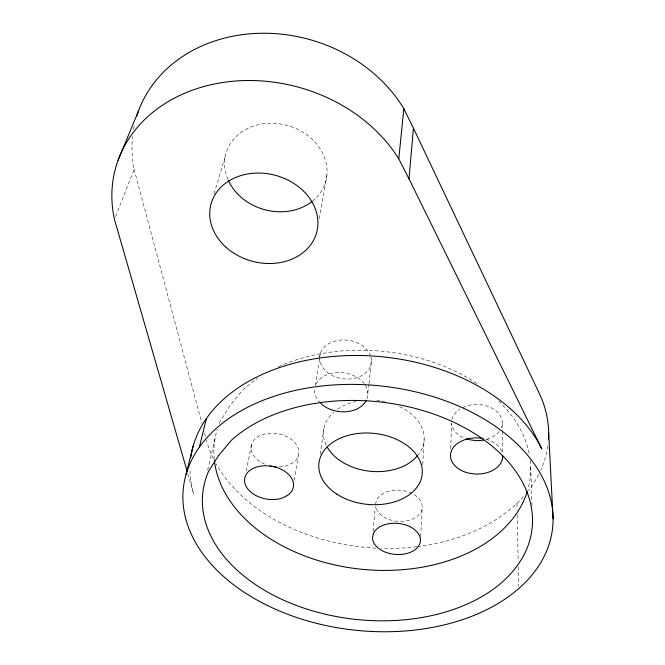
<?xml version="1.0" encoding="UTF-8"?>
<svg xmlns="http://www.w3.org/2000/svg" width="665" height="665" viewBox="0 0 665 665"><rect width="100%" height="100%" fill="white"/><g stroke="black" fill="none" stroke-linecap="round" stroke-linejoin="round"><path stroke-width="0.5" stroke-dasharray="3.33 2.49" d="M450.712 448.742L451.527 423.505M420.662 536.555L422.225 507.345M422.749 464.685L424.137 439.507M373.09 531.435L375.351 506.655M366.989 398.834L368.892 384.594M369 383.572L371.419 361.037A26.01 19.426 7.4 0 0 370.862 356.93M320.231 454.262L323.863 428.626M320.306 353.522L315.268 386.074A26.783 19.509 7.5 0 1 337.33 372.558A26.783 19.509 7.5 0 1 364.304 383.755M294.287 480.413L298.211 455.858M319.15 218.76L326.839 175.502M371.419 361.037L370.513 366.024A26.01 19.426 7.4 0 1 327.562 372.55L323.365 368.385A26.01 19.426 7.4 0 1 319.666 359.557M246.225 471.036L251.545 444.594M375.542 504.594L376.365 500.587A23.391 15.603 4.9 0 1 393.198 490.338A23.391 15.603 4.9 0 1 415.825 495.799L419.432 499.307A23.391 15.603 4.9 0 1 406.024 520.986A23.391 15.603 4.9 0 1 375.725 506.639M207.663 470.122L215.086 438.318M214.13 193.723L225.518 155.228M115.61 216.574L134.139 169.317A146.325 123.607 15.9 0 1 132.526 136.491M462.657 407.703L465.417 406.373A25.378 18.046 1 0 1 493.139 408.809A25.378 18.046 1 0 1 501.294 427.853M399.549 406.598L404.046 408.842A50.498 35.611 5.8 0 1 417.986 455.226M320.646 403.123L318.477 401.02A26.783 19.509 7.5 0 1 314.769 388.061M187.838 473.721L193.59 493.663A181.312 122.884 6 0 1 189.982 467.969M134.139 169.317L201.869 423.214M204.546 433.248L205.618 437.262M530.703 467.279L531.892 501.427M531.925 502.457L532.033 505.558M516.896 503.322L517.038 509.548M517.154 514.743L518.218 561.468M518.343 566.663L518.791 586.389M502.25 424.137L502.316 430.23M502.333 431.252L502.59 453.596M547.844 445.899A173.174 122.651 5.8 0 1 540.836 470.08M538.717 474.494A173.174 122.651 5.8 0 1 528.567 490.413M523.363 496.655A173.174 122.651 5.8 0 1 417.861 546.563M416.855 546.688A173.174 122.651 5.8 0 1 381.186 548.342M376.058 548.143A173.174 122.651 5.8 0 1 216.175 463.912M213.382 458.592A173.174 122.651 5.8 0 1 206.416 440.272M319.599 358.543A26.01 19.426 7.4 0 1 341.245 340.031A26.01 19.426 7.4 0 1 370.23 355.085M365.384 385.343A26.783 19.509 7.5 0 1 367.903 393.821M499.29 431.311A25.378 18.046 1 0 1 486.364 439.407M463.048 437.545A25.378 18.046 1 0 1 451.601 423.364M451.851 419.615A25.378 18.046 1 0 1 459.906 409.025M485.849 439.166A26.118 18.096 1.4 0 1 502.258 452.923M228.004 179.641A51.795 43.632 15.7 0 1 250.555 127.173A51.795 43.632 15.7 0 1 316.183 143.457A51.795 43.632 15.7 0 1 312.999 200.73M530.246 460.429A158.86 109.467 5.9 0 1 527.86 489.498M214.271 459.39A158.86 109.467 5.9 0 1 217.264 429.374M219.334 423.489A158.86 109.467 5.9 0 1 220.132 421.552L229.832 405.866L242.043 390.779A158.86 109.467 5.9 0 1 257.754 378.277M278.527 366.764A158.86 109.467 5.9 0 1 477.262 383.78M498.7 400.995A158.86 109.467 5.9 0 1 529.365 454.511M279.192 466.88A24.056 16.608 10.1 0 0 287.762 465.309L292.492 462.965A24.056 16.608 10.1 0 0 297.696 447.03A24.056 16.608 10.1 0 0 279.973 434.104L273.672 433.173A24.056 16.608 10.1 0 0 251.403 445.126A24.056 16.608 10.1 0 0 266.067 464.744M326.257 445.226A50.498 35.611 5.8 0 1 328.377 418.094L332.392 413.406A50.498 35.611 5.8 0 1 333.73 412.159M337.463 409.258A50.498 35.611 5.8 0 1 355.85 401.569M376.772 400.355A50.498 35.611 5.8 0 1 379.815 400.704M381.826 401.003A50.498 35.611 5.8 0 1 384.819 401.569M133.515 129.351A146.325 123.607 15.9 0 1 134.53 124.289"/><path stroke-width="1" d="M190.772 457.429A181.312 122.884 6 0 1 349.582 355.542A181.312 122.884 6 0 1 541.867 449.016L409 178.835L413.422 128.154L403.838 108.728A146.325 123.607 15.9 0 0 259.192 33.292A146.325 123.607 15.9 0 0 136.674 116.267M409 178.835L398.792 158.852L403.838 108.728M199.392 447.129L206.399 418.534M186.025 474.577L193.183 446.007M118.096 160.207L138.337 111.338M417.495 455.733L413.713 459.648A50.498 35.611 5.8 0 1 351.228 466.614L344.628 463.463A50.498 35.611 5.8 0 1 327.18 446.996M320.646 403.123L322.808 405.218A26.783 19.509 7.5 0 0 366.29 400.413M413.422 128.154L539.373 393.555A173.174 122.651 5.8 0 1 548.517 439.116M187.264 471.726L114.471 219.467A154.604 126.175 15 0 1 213.282 84.231A154.604 126.175 15 0 1 398.792 158.852M548.675 433.231L553.072 518.825M502.698 455.766A26.118 18.096 1.4 0 1 474.968 474.012L468.368 473.039A26.118 18.096 1.4 0 1 459.066 442.341L464.735 439.698A26.118 18.096 1.4 0 1 483.031 438.518M527.279 491.46A158.86 109.467 5.9 0 1 362.018 569.298A158.86 109.467 5.9 0 1 214.371 460.396M483.688 440.022A25.378 18.046 1 0 1 475.342 440.562L468.933 439.615A25.378 18.046 1 0 1 466.323 438.858M312.209 201.37A51.795 43.632 15.7 0 1 228.419 180.581M276.133 466.847A24.056 16.608 10.1 0 1 269.998 465.941M373.364 533.638L372.525 537.628A24.023 15.569 5 0 0 402.342 554.327A24.023 15.569 5 0 0 417.57 532.54L413.854 529.024A24.023 15.569 5 0 0 390.613 523.471A24.023 15.569 5 0 0 373.364 533.638M218.544 455.6L208.577 471.269A165.61 109.401 6.1 0 0 390.53 620.686A165.61 109.401 6.1 0 0 507.669 461.119A165.61 109.401 6.1 0 0 231.137 440.538L218.544 455.6M287.13 495.683L282.284 498.01A24.721 16.608 10 0 1 245.734 485.591A24.721 16.608 10 0 1 267.671 465.799L274.138 466.755A24.721 16.608 10 0 1 292.401 479.764A24.721 16.608 10 0 1 287.13 495.683M263.332 603.429A185.685 122.801 6.1 0 0 552.524 528.609A185.685 122.801 6.1 0 0 288.078 392.167A185.685 122.801 6.1 0 0 263.332 603.429M336.789 494.095A51.92 35.652 6 0 0 421.427 478.285A51.92 35.652 6 0 0 353.456 434.162A51.92 35.652 6 0 0 336.789 494.095M226.283 247.488A54.705 44.505 14.8 0 0 316.324 233.639A54.705 44.505 14.8 0 0 248.868 173.764A54.705 44.505 14.8 0 0 226.283 247.488"/></g></svg>
